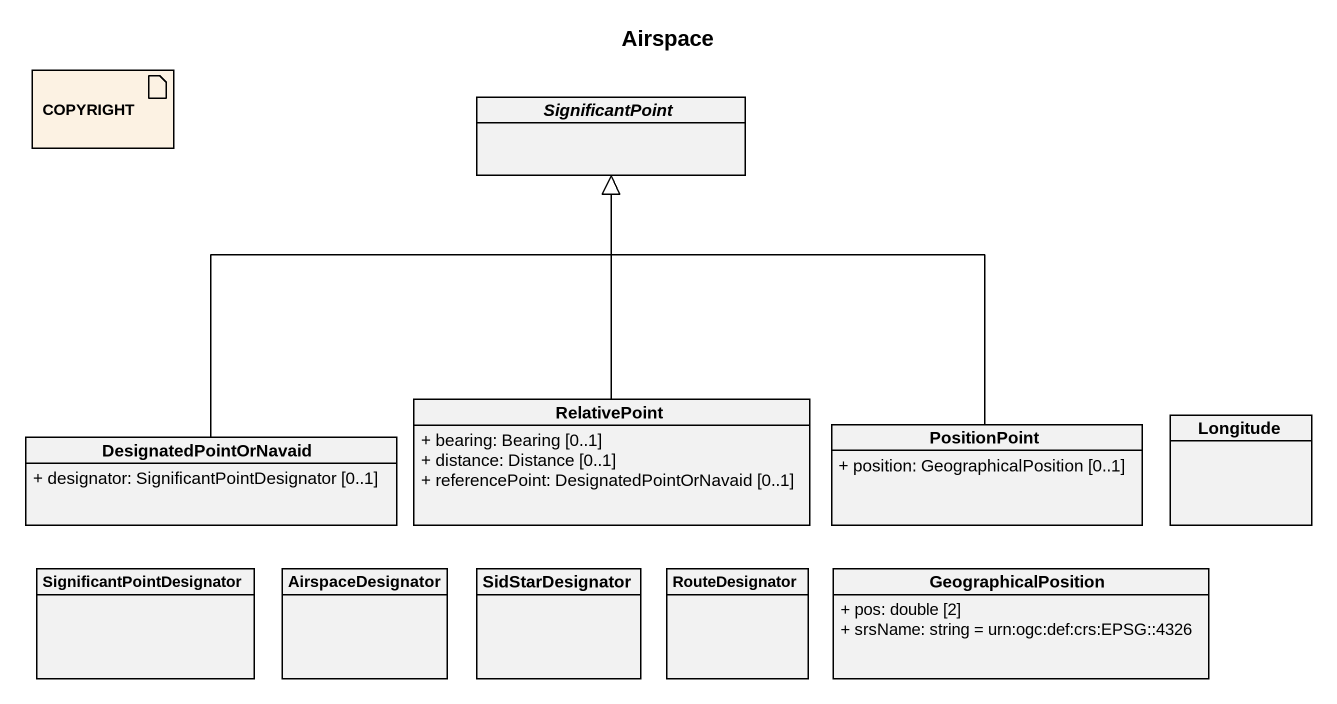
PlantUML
@startuml
title Airspace
allowmixing
hide circle
hide empty members
skinparam classAttributeIconSize 0
artifact COPYRIGHT #FCF2E3
abstract class SignificantPoint
class DesignatedPointOrNavaid {
  + designator: SignificantPointDesignator [0..1]
}
class RelativePoint {
  + bearing: Bearing [0..1]
  + distance: Distance [0..1]
  + referencePoint: DesignatedPointOrNavaid [0..1]
}
class PositionPoint {
  + position: GeographicalPosition [0..1]
}
class Longitude
class SignificantPointDesignator
class AirspaceDesignator
class SidStarDesignator
class RouteDesignator
class GeographicalPosition {
  + pos: double [2]
  + srsName: string = urn:ogc:def:crs:EPSG::4326
}
DesignatedPointOrNavaid -up-|> SignificantPoint
RelativePoint -up-|> SignificantPoint
PositionPoint -up-|> SignificantPoint
@enduml
